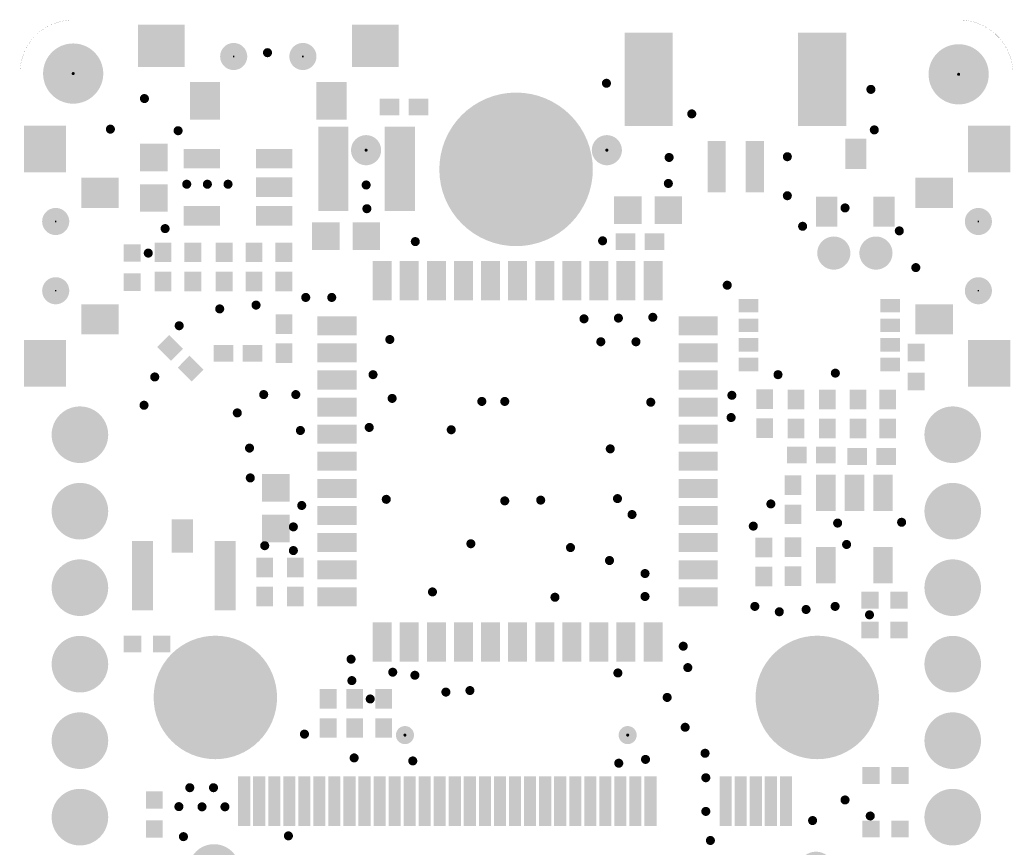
# Model space of a CAD drawing. Header units: millimetres. Extents: x -16.7 to 33.1, y -30.7 to 22.5.
# Drawn here: x -16.5 to 16.51, y -5 to 22.5 of the extents above; entities that cross this region are included whole.
import ezdxf

# ---------------------------------------------------------------- set-up
doc = ezdxf.new("R2010")
doc.units = ezdxf.units.MM
for name, color, linetype in [('KeepOutLayer', 6, 'Continuous'), ('PadHoleLayer', 156, 'Continuous'), ('TopSolder', 216, 'Continuous'), ('ViaHoleLayer', 16, 'Continuous')]:
    doc.layers.add(name, color=color, linetype=linetype)

# ---------------------------------------------------------------- blocks, each defined once
blk = doc.blocks.new('ESD0402_M_14')
at = {"layer": 'TopSolder'}
for points in [[(-0.773, -0.279), (-0.192, -0.279), (-0.773, 0.279), (-0.192, 0.279)], [(0.192, -0.279), (0.773, -0.279), (0.192, 0.279), (0.773, 0.279)]]:
    blk.add_solid(points, dxfattribs=at)
blk = doc.blocks.new('ESD0402_M_15')
at = {"layer": 'TopSolder'}
for points in [[(-0.773, -0.279), (-0.192, -0.279), (-0.773, 0.279), (-0.192, 0.279)], [(0.192, -0.279), (0.773, -0.279), (0.192, 0.279), (0.773, 0.279)]]:
    blk.add_solid(points, dxfattribs=at)
blk = doc.blocks.new('ESD0402_M_16')
at = {"layer": 'TopSolder'}
for points in [[(-0.773, -0.279), (-0.192, -0.279), (-0.773, 0.279), (-0.192, 0.279)], [(0.192, -0.279), (0.773, -0.279), (0.192, 0.279), (0.773, 0.279)]]:
    blk.add_solid(points, dxfattribs=at)
blk = doc.blocks.new('ESD0402_M_19')
at = {"layer": 'TopSolder'}
for points in [[(-0.773, -0.279), (-0.192, -0.279), (-0.773, 0.279), (-0.192, 0.279)], [(0.192, -0.279), (0.773, -0.279), (0.192, 0.279), (0.773, 0.279)]]:
    blk.add_solid(points, dxfattribs=at)
blk = doc.blocks.new('ESD0402_M_23')
at = {"layer": 'TopSolder'}
for points in [[(-0.773, -0.279), (-0.192, -0.279), (-0.773, 0.279), (-0.192, 0.279)], [(0.192, -0.279), (0.773, -0.279), (0.192, 0.279), (0.773, 0.279)]]:
    blk.add_solid(points, dxfattribs=at)
blk = doc.blocks.new('ESD0402_M_25')
at = {"layer": 'TopSolder'}
for points in [[(-0.773, -0.279), (-0.192, -0.279), (-0.773, 0.279), (-0.192, 0.279)], [(0.192, -0.279), (0.773, -0.279), (0.192, 0.279), (0.773, 0.279)]]:
    blk.add_solid(points, dxfattribs=at)
blk = doc.blocks.new('ESD0402_M_26')
at = {"layer": 'TopSolder'}
for points in [[(-0.773, -0.279), (-0.192, -0.279), (-0.773, 0.279), (-0.192, 0.279)], [(0.192, -0.279), (0.773, -0.279), (0.192, 0.279), (0.773, 0.279)]]:
    blk.add_solid(points, dxfattribs=at)
blk = doc.blocks.new('ESD0402_M_29')
at = {"layer": 'TopSolder'}
for points in [[(-0.773, -0.279), (-0.192, -0.279), (-0.773, 0.279), (-0.192, 0.279)], [(0.192, -0.279), (0.773, -0.279), (0.192, 0.279), (0.773, 0.279)]]:
    blk.add_solid(points, dxfattribs=at)
blk = doc.blocks.new('R0402_M_31')
at = {"layer": 'TopSolder'}
for points in [[(-0.808, -0.279), (-0.157, -0.279), (-0.808, 0.279), (-0.157, 0.279)], [(0.157, -0.279), (0.808, -0.279), (0.157, 0.279), (0.808, 0.279)]]:
    blk.add_solid(points, dxfattribs=at)
blk = doc.blocks.new('R0402_M_32')
at = {"layer": 'TopSolder'}
for points in [[(-0.808, -0.279), (-0.157, -0.279), (-0.808, 0.279), (-0.157, 0.279)], [(0.157, -0.279), (0.808, -0.279), (0.157, 0.279), (0.808, 0.279)]]:
    blk.add_solid(points, dxfattribs=at)
blk = doc.blocks.new('3_6_3_5H_______________33')
at = {"layer": 'PadHoleLayer'}
for points, const_width in [([(-1.375, 0, 1), (-0.925, 0, 1)], 0.45), ([(0.925, 0, 1), (1.375, 0, 1)], 0.45), ([(-3.95, -0.3, 1), (-3.55, -0.3, 1)], 0.4), ([(3.55, -0.3, 1), (3.95, -0.3, 1)], 0.4)]:
    blk.add_lwpolyline(points, format="xyb", close=True, dxfattribs=dict(at, const_width=const_width))
at = {"layer": 'TopSolder'}
for points in [[(-1.6, 0.847), (-1.6, 2.098), (-2.6, 0.847), (-2.6, 2.098)], [(2.6, 0.847), (2.6, 2.098), (1.6, 0.847), (1.6, 2.098)], [(-2.781, -1.056), (-2.781, 0.345), (-4.331, -1.056), (-4.331, 0.345)], [(4.331, -1.056), (4.331, 0.345), (2.781, -1.056), (2.781, 0.345)], [(-3.175, -0.875), (-3.175, 0.275), (-4.325, -0.875), (-4.325, 0.275)], [(-1.125, -0.025), (-1.125, 0.025), (-1.175, -0.025), (-1.175, 0.025)], [(1.175, -0.025), (1.175, 0.025), (1.125, -0.025), (1.125, 0.025)], [(4.325, -0.875), (4.325, 0.275), (3.175, -0.875), (3.175, 0.275)]]:
    blk.add_solid(points, dxfattribs=at)
blk = doc.blocks.new('M_2_SMT_FEMALE___FULL_B_34')
at = {"layer": 'PadHoleLayer', "const_width": 1.75}
blk.add_lwpolyline([(-0.875, 0, 1), (0.875, 0, 1)], format="xyb", close=True, dxfattribs=at)
at = {"layer": 'TopSolder', "const_width": 2.051}
blk.add_lwpolyline([(-1.025, 0, 1), (1.025, 0, 1)], format="xyb", close=True, dxfattribs=at)
blk = doc.blocks.new('M_2_SMT_FEMALE___FULL_B_35')
at = {"layer": 'PadHoleLayer', "const_width": 1.75}
blk.add_lwpolyline([(-0.875, 0, 1), (0.875, 0, 1)], format="xyb", close=True, dxfattribs=at)
at = {"layer": 'TopSolder', "const_width": 2.051}
blk.add_lwpolyline([(-1.025, 0, 1), (1.025, 0, 1)], format="xyb", close=True, dxfattribs=at)
blk = doc.blocks.new('R0402_M_36')
at = {"layer": 'TopSolder'}
for points in [[(-0.808, -0.279), (-0.157, -0.279), (-0.808, 0.279), (-0.157, 0.279)], [(0.157, -0.279), (0.808, -0.279), (0.157, 0.279), (0.808, 0.279)]]:
    blk.add_solid(points, dxfattribs=at)
blk = doc.blocks.new('SOT23_5___37')
at = {"layer": 'TopSolder'}
for points in [[(-1.276, 0.601), (-0.624, 0.601), (-1.276, 1.803), (-0.624, 1.803)], [(0.624, 0.601), (1.276, 0.601), (0.624, 1.803), (1.276, 1.803)], [(-1.276, -1.803), (-0.624, -1.803), (-1.276, -0.601), (-0.624, -0.601)], [(-0.326, -1.803), (0.326, -1.803), (-0.326, -0.601), (0.326, -0.601)], [(0.624, -1.803), (1.276, -1.803), (0.624, -0.601), (1.276, -0.601)]]:
    blk.add_solid(points, dxfattribs=at)
blk = doc.blocks.new('MSOP_8_38')
at = {"layer": 'TopSolder'}
for points in [[(0.225, 5.025), (-0.225, 5.025), (0.225, 4.375), (-0.225, 4.375)], [(0.875, 5.025), (0.425, 5.025), (0.875, 4.375), (0.425, 4.375)], [(1.525, 5.025), (1.075, 5.025), (1.525, 4.375), (1.075, 4.375)], [(2.175, 5.025), (1.725, 5.025), (2.175, 4.375), (1.725, 4.375)], [(0.225, 0.325), (-0.225, 0.325), (0.225, -0.325), (-0.225, -0.325)], [(0.875, 0.325), (0.425, 0.325), (0.875, -0.325), (0.425, -0.325)], [(1.525, 0.325), (1.075, 0.325), (1.525, -0.325), (1.075, -0.325)], [(2.175, 0.325), (1.725, 0.325), (2.175, -0.325), (1.725, -0.325)]]:
    blk.add_solid(points, dxfattribs=at)
blk = doc.blocks.new('R0402_M_39')
at = {"layer": 'TopSolder'}
for points in [[(-0.808, -0.279), (-0.157, -0.279), (-0.808, 0.279), (-0.157, 0.279)], [(0.157, -0.279), (0.808, -0.279), (0.157, 0.279), (0.808, 0.279)]]:
    blk.add_solid(points, dxfattribs=at)
blk = doc.blocks.new('R0402_M_40')
at = {"layer": 'TopSolder'}
for points in [[(-0.808, -0.279), (-0.157, -0.279), (-0.808, 0.279), (-0.157, 0.279)], [(0.157, -0.279), (0.808, -0.279), (0.157, 0.279), (0.808, 0.279)]]:
    blk.add_solid(points, dxfattribs=at)
blk = doc.blocks.new('R0402_M_41')
at = {"layer": 'TopSolder'}
for points in [[(-0.808, -0.279), (-0.157, -0.279), (-0.808, 0.279), (-0.157, 0.279)], [(0.157, -0.279), (0.808, -0.279), (0.157, 0.279), (0.808, 0.279)]]:
    blk.add_solid(points, dxfattribs=at)
blk = doc.blocks.new('R0402_M_42')
at = {"layer": 'TopSolder'}
for points in [[(-0.808, -0.279), (-0.157, -0.279), (-0.808, 0.279), (-0.157, 0.279)], [(0.157, -0.279), (0.808, -0.279), (0.157, 0.279), (0.808, 0.279)]]:
    blk.add_solid(points, dxfattribs=at)
blk = doc.blocks.new('R0402_M_47')
at = {"layer": 'TopSolder'}
for points in [[(-0.808, -0.279), (-0.157, -0.279), (-0.808, 0.279), (-0.157, 0.279)], [(0.157, -0.279), (0.808, -0.279), (0.157, 0.279), (0.808, 0.279)]]:
    blk.add_solid(points, dxfattribs=at)
blk = doc.blocks.new('MIC_4_1_5MM_B_48')
at = {"layer": 'PadHoleLayer', "const_width": 0.3}
for points in [[(-0.15, 0.7, 1), (0.15, 0.7, 1)], [(-0.15, -0.7, 1), (0.15, -0.7, 1)]]:
    blk.add_lwpolyline(points, format="xyb", close=True, dxfattribs=at)
at = {"layer": 'TopSolder', "const_width": 0.551}
for points in [[(-0.275, 0.7, 1), (0.275, 0.7, 1)], [(-0.275, -0.7, 1), (0.275, -0.7, 1)]]:
    blk.add_lwpolyline(points, format="xyb", close=True, dxfattribs=at)
blk = doc.blocks.new('BTB_0_5MM_H3_0MM_24P_FEMALE_B_49')
at = {"layer": 'PadHoleLayer', "const_width": 0.3}
for points in [[(-3.85, -1.25, 1), (-3.55, -1.25, 1)], [(3.55, -1.25, 1), (3.85, -1.25, 1)]]:
    blk.add_lwpolyline(points, format="xyb", close=True, dxfattribs=at)
at = {"layer": 'TopSolder', "const_width": 0.0508}
for points in [[(-3.725, -1.25, 1), (-3.675, -1.25, 1)], [(3.675, -1.25, 1), (3.725, -1.25, 1)]]:
    blk.add_lwpolyline(points, format="xyb", close=True, dxfattribs=at)
blk = doc.blocks.new('1_25MM_SMT_2P_50')
at = {"layer": 'TopSolder'}
for points in [[(-3.694, -0.103), (-2.092, -0.103), (-3.694, 2.999), (-2.092, 2.999)], [(3.671, 2.999), (2.069, 2.999), (3.671, -0.103), (2.069, -0.103)], [(-0.936, -2.299), (-0.334, -2.299), (-0.936, -0.597), (-0.334, -0.597)], [(0.334, -2.299), (0.936, -2.299), (0.334, -0.597), (0.936, -0.597)]]:
    blk.add_solid(points, dxfattribs=at)
blk = doc.blocks.new('C0603_M_58')
at = {"layer": 'TopSolder'}
for points in [[(0.432, -0.457), (0.432, 0.457), (-0.483, -0.457), (-0.483, 0.457)], [(1.778, -0.457), (1.778, 0.457), (0.864, -0.457), (0.864, 0.457)]]:
    blk.add_solid(points, dxfattribs=at)
blk = doc.blocks.new('C0402_M_59')
at = {"layer": 'TopSolder'}
for points in [[(-0.351, -0.279), (0.3, -0.279), (-0.351, 0.279), (0.3, 0.279)], [(0.614, -0.279), (1.265, -0.279), (0.614, 0.279), (1.265, 0.279)]]:
    blk.add_solid(points, dxfattribs=at)
blk = doc.blocks.new('C0402_M_60')
at = {"layer": 'TopSolder'}
for points in [[(-0.351, -0.279), (0.3, -0.279), (-0.351, 0.279), (0.3, 0.279)], [(0.614, -0.279), (1.265, -0.279), (0.614, 0.279), (1.265, 0.279)]]:
    blk.add_solid(points, dxfattribs=at)
blk = doc.blocks.new('C0402_M_61')
at = {"layer": 'TopSolder'}
for points in [[(-0.351, -0.279), (0.3, -0.279), (-0.351, 0.279), (0.3, 0.279)], [(0.614, -0.279), (1.265, -0.279), (0.614, 0.279), (1.265, 0.279)]]:
    blk.add_solid(points, dxfattribs=at)
blk = doc.blocks.new('C0402_M_62')
at = {"layer": 'TopSolder'}
for points in [[(-0.351, -0.279), (0.3, -0.279), (-0.351, 0.279), (0.3, 0.279)], [(0.614, -0.279), (1.265, -0.279), (0.614, 0.279), (1.265, 0.279)]]:
    blk.add_solid(points, dxfattribs=at)
blk = doc.blocks.new('C0402_M_63')
at = {"layer": 'TopSolder'}
for points in [[(-0.351, -0.279), (0.3, -0.279), (-0.351, 0.279), (0.3, 0.279)], [(0.614, -0.279), (1.265, -0.279), (0.614, 0.279), (1.265, 0.279)]]:
    blk.add_solid(points, dxfattribs=at)
blk = doc.blocks.new('HN1X10_69')
at = {"layer": 'PadHoleLayer', "const_width": 0.5}
for points in [[(-4.06, 0, 1), (-3.56, 0, 1)], [(-1.52, 0, 1), (-1.02, 0, 1)], [(1.02, 0, 1), (1.52, 0, 1)], [(3.56, 0, 1), (4.06, 0, 1)], [(6.1, 0, 1), (6.6, 0, 1)], [(8.64, 0, 1), (9.14, 0, 1)], [(11.18, 0, 1), (11.68, 0, 1)], [(13.72, 0, 1), (14.22, 0, 1)], [(16.26, 0, 1), (16.76, 0, 1)], [(18.8, 0, 1), (19.3, 0, 1)]]:
    blk.add_lwpolyline(points, format="xyb", close=True, dxfattribs=at)
at = {"layer": 'TopSolder', "const_width": 0.94}
for points in [[(-4.28, 0, 1), (-3.34, 0, 1)], [(-1.74, 0, 1), (-0.8, 0, 1)], [(0.8, 0, 1), (1.74, 0, 1)], [(3.34, 0, 1), (4.28, 0, 1)], [(5.88, 0, 1), (6.82, 0, 1)], [(8.42, 0, 1), (9.36, 0, 1)], [(10.96, 0, 1), (11.9, 0, 1)], [(13.5, 0, 1), (14.44, 0, 1)], [(16.04, 0, 1), (16.98, 0, 1)], [(18.58, 0, 1), (19.52, 0, 1)]]:
    blk.add_lwpolyline(points, format="xyb", close=True, dxfattribs=at)
blk = doc.blocks.new('HN1X10_70')
at = {"layer": 'PadHoleLayer', "const_width": 0.5}
for points in [[(-4.06, 0, 1), (-3.56, 0, 1)], [(-1.52, 0, 1), (-1.02, 0, 1)], [(1.02, 0, 1), (1.52, 0, 1)], [(3.56, 0, 1), (4.06, 0, 1)], [(6.1, 0, 1), (6.6, 0, 1)], [(8.64, 0, 1), (9.14, 0, 1)], [(11.18, 0, 1), (11.68, 0, 1)], [(13.72, 0, 1), (14.22, 0, 1)], [(16.26, 0, 1), (16.76, 0, 1)], [(18.8, 0, 1), (19.3, 0, 1)]]:
    blk.add_lwpolyline(points, format="xyb", close=True, dxfattribs=at)
at = {"layer": 'TopSolder', "const_width": 0.94}
for points in [[(-4.28, 0, 1), (-3.34, 0, 1)], [(-1.74, 0, 1), (-0.8, 0, 1)], [(0.8, 0, 1), (1.74, 0, 1)], [(3.34, 0, 1), (4.28, 0, 1)], [(5.88, 0, 1), (6.82, 0, 1)], [(8.42, 0, 1), (9.36, 0, 1)], [(10.96, 0, 1), (11.9, 0, 1)], [(13.5, 0, 1), (14.44, 0, 1)], [(16.04, 0, 1), (16.98, 0, 1)], [(18.58, 0, 1), (19.52, 0, 1)]]:
    blk.add_lwpolyline(points, format="xyb", close=True, dxfattribs=at)
blk = doc.blocks.new('TF___________C_B_71')
at = {"layer": 'PadHoleLayer', "const_width": 0.5}
for points in [[(-7.45, 10.5, 1), (-6.95, 10.5, 1)], [(0.55, 10.5, 1), (1.05, 10.5, 1)]]:
    blk.add_lwpolyline(points, format="xyb", close=True, dxfattribs=at)
at = {"layer": 'TopSolder', "const_width": 0.0508}
for points in [[(-7.225, 10.5, 1), (-7.175, 10.5, 1)], [(0.775, 10.5, 1), (0.825, 10.5, 1)]]:
    blk.add_lwpolyline(points, format="xyb", close=True, dxfattribs=at)
blk = doc.blocks.new('M_2_SMT_FEMALE___FULL_87')
at = {"layer": 'PadHoleLayer', "const_width": 1.75}
blk.add_lwpolyline([(-0.875, 0, 1), (0.875, 0, 1)], format="xyb", close=True, dxfattribs=at)
at = {"layer": 'TopSolder', "const_width": 2.551}
blk.add_lwpolyline([(-1.275, 0, 1), (1.275, 0, 1)], format="xyb", close=True, dxfattribs=at)
blk = doc.blocks.new('SOT23_5___88')
at = {"layer": 'TopSolder'}
for points in [[(-1.276, 0.601), (-0.624, 0.601), (-1.276, 1.803), (-0.624, 1.803)], [(0.624, 0.601), (1.276, 0.601), (0.624, 1.803), (1.276, 1.803)], [(-1.276, -1.803), (-0.624, -1.803), (-1.276, -0.601), (-0.624, -0.601)], [(-0.326, -1.803), (0.326, -1.803), (-0.326, -0.601), (0.326, -0.601)], [(0.624, -1.803), (1.276, -1.803), (0.624, -0.601), (1.276, -0.601)]]:
    blk.add_solid(points, dxfattribs=at)
blk = doc.blocks.new('IPEX_89')
at = {"layer": 'TopSolder'}
for points in [[(-1.073, 2.651), (-1.775, 2.651), (-1.073, 0.349), (-1.775, 0.349)], [(1.673, 2.651), (0.971, 2.651), (1.673, 0.349), (0.971, 0.349)], [(0.351, 0.726), (-0.351, 0.726), (0.351, -0.376), (-0.351, -0.376)]]:
    blk.add_solid(points, dxfattribs=at)
blk = doc.blocks.new('RTL______44__90')
at = {"layer": 'TopSolder'}
for points in [[(1.184, 0.849), (1.816, 0.849), (1.184, 2.151), (1.816, 2.151)], [(2.084, 0.849), (2.716, 0.849), (2.084, 2.151), (2.716, 2.151)], [(2.984, 0.849), (3.616, 0.849), (2.984, 2.151), (3.616, 2.151)], [(3.884, 0.849), (4.516, 0.849), (3.884, 2.151), (4.516, 2.151)], [(4.784, 0.849), (5.416, 0.849), (4.784, 2.151), (5.416, 2.151)], [(5.684, 0.849), (6.316, 0.849), (5.684, 2.151), (6.316, 2.151)], [(6.584, 0.849), (7.216, 0.849), (6.584, 2.151), (7.216, 2.151)], [(7.484, 0.849), (8.116, 0.849), (7.484, 2.151), (8.116, 2.151)], [(8.384, 0.849), (9.016, 0.849), (8.384, 2.151), (9.016, 2.151)], [(9.284, 0.849), (9.916, 0.849), (9.284, 2.151), (9.916, 2.151)], [(10.184, 0.849), (10.816, 0.849), (10.184, 2.151), (10.816, 2.151)], [(0.651, -0.316), (0.651, 0.316), (-0.651, -0.316), (-0.651, 0.316)], [(11.349, 0.316), (11.349, -0.316), (12.651, 0.316), (12.651, -0.316)], [(0.651, -1.216), (0.651, -0.584), (-0.651, -1.216), (-0.651, -0.584)], [(11.349, -0.584), (11.349, -1.216), (12.651, -0.584), (12.651, -1.216)], [(0.651, -2.116), (0.651, -1.484), (-0.651, -2.116), (-0.651, -1.484)], [(11.349, -1.484), (11.349, -2.116), (12.651, -1.484), (12.651, -2.116)], [(0.651, -3.016), (0.651, -2.384), (-0.651, -3.016), (-0.651, -2.384)], [(11.349, -2.384), (11.349, -3.016), (12.651, -2.384), (12.651, -3.016)], [(0.651, -3.916), (0.651, -3.284), (-0.651, -3.916), (-0.651, -3.284)], [(11.349, -3.284), (11.349, -3.916), (12.651, -3.284), (12.651, -3.916)], [(0.651, -4.816), (0.651, -4.184), (-0.651, -4.816), (-0.651, -4.184)], [(11.349, -4.184), (11.349, -4.816), (12.651, -4.184), (12.651, -4.816)], [(0.651, -5.716), (0.651, -5.084), (-0.651, -5.716), (-0.651, -5.084)], [(11.349, -5.084), (11.349, -5.716), (12.651, -5.084), (12.651, -5.716)], [(0.651, -6.616), (0.651, -5.984), (-0.651, -6.616), (-0.651, -5.984)], [(11.349, -5.984), (11.349, -6.616), (12.651, -5.984), (12.651, -6.616)], [(0.651, -7.516), (0.651, -6.884), (-0.651, -7.516), (-0.651, -6.884)], [(11.349, -6.884), (11.349, -7.516), (12.651, -6.884), (12.651, -7.516)], [(0.651, -8.416), (0.651, -7.784), (-0.651, -8.416), (-0.651, -7.784)], [(11.349, -7.784), (11.349, -8.416), (12.651, -7.784), (12.651, -8.416)], [(0.651, -9.316), (0.651, -8.684), (-0.651, -9.316), (-0.651, -8.684)], [(11.349, -8.684), (11.349, -9.316), (12.651, -8.684), (12.651, -9.316)], [(1.816, -9.849), (1.184, -9.849), (1.816, -11.151), (1.184, -11.151)], [(2.716, -9.849), (2.084, -9.849), (2.716, -11.151), (2.084, -11.151)], [(3.616, -9.849), (2.984, -9.849), (3.616, -11.151), (2.984, -11.151)], [(4.516, -9.849), (3.884, -9.849), (4.516, -11.151), (3.884, -11.151)], [(5.416, -9.849), (4.784, -9.849), (5.416, -11.151), (4.784, -11.151)], [(6.316, -9.849), (5.684, -9.849), (6.316, -11.151), (5.684, -11.151)], [(7.216, -9.849), (6.584, -9.849), (7.216, -11.151), (6.584, -11.151)], [(8.116, -9.849), (7.484, -9.849), (8.116, -11.151), (7.484, -11.151)], [(9.016, -9.849), (8.384, -9.849), (9.016, -11.151), (8.384, -11.151)], [(9.916, -9.849), (9.284, -9.849), (9.916, -11.151), (9.284, -11.151)], [(10.816, -9.849), (10.184, -9.849), (10.816, -11.151), (10.184, -11.151)]]:
    blk.add_solid(points, dxfattribs=at)
blk = doc.blocks.new('3_6_3_5H_______________91')
at = {"layer": 'PadHoleLayer'}
for points, const_width in [([(-1.375, 0, 1), (-0.925, 0, 1)], 0.45), ([(0.925, 0, 1), (1.375, 0, 1)], 0.45), ([(-3.95, -0.3, 1), (-3.55, -0.3, 1)], 0.4), ([(3.55, -0.3, 1), (3.95, -0.3, 1)], 0.4)]:
    blk.add_lwpolyline(points, format="xyb", close=True, dxfattribs=dict(at, const_width=const_width))
at = {"layer": 'TopSolder'}
for points in [[(-1.6, 0.847), (-1.6, 2.098), (-2.6, 0.847), (-2.6, 2.098)], [(2.6, 0.847), (2.6, 2.098), (1.6, 0.847), (1.6, 2.098)], [(-2.781, -1.056), (-2.781, 0.345), (-4.331, -1.056), (-4.331, 0.345)], [(4.331, -1.056), (4.331, 0.345), (2.781, -1.056), (2.781, 0.345)], [(-3.175, -0.875), (-3.175, 0.275), (-4.325, -0.875), (-4.325, 0.275)], [(-1.125, -0.025), (-1.125, 0.025), (-1.175, -0.025), (-1.175, 0.025)], [(1.175, -0.025), (1.175, 0.025), (1.125, -0.025), (1.125, 0.025)], [(4.325, -0.875), (4.325, 0.275), (3.175, -0.875), (3.175, 0.275)]]:
    blk.add_solid(points, dxfattribs=at)
blk = doc.blocks.new('3_6_3_5H_______________92')
at = {"layer": 'PadHoleLayer'}
for points, const_width in [([(-1.375, 0, 1), (-0.925, 0, 1)], 0.45), ([(0.925, 0, 1), (1.375, 0, 1)], 0.45), ([(-3.95, -0.3, 1), (-3.55, -0.3, 1)], 0.4), ([(3.55, -0.3, 1), (3.95, -0.3, 1)], 0.4)]:
    blk.add_lwpolyline(points, format="xyb", close=True, dxfattribs=dict(at, const_width=const_width))
at = {"layer": 'TopSolder'}
for points in [[(-1.6, 0.847), (-1.6, 2.098), (-2.6, 0.847), (-2.6, 2.098)], [(2.6, 0.847), (2.6, 2.098), (1.6, 0.847), (1.6, 2.098)], [(-2.781, -1.056), (-2.781, 0.345), (-4.331, -1.056), (-4.331, 0.345)], [(4.331, -1.056), (4.331, 0.345), (2.781, -1.056), (2.781, 0.345)], [(-3.175, -0.875), (-3.175, 0.275), (-4.325, -0.875), (-4.325, 0.275)], [(-1.125, -0.025), (-1.125, 0.025), (-1.175, -0.025), (-1.175, 0.025)], [(1.175, -0.025), (1.175, 0.025), (1.125, -0.025), (1.125, 0.025)], [(4.325, -0.875), (4.325, 0.275), (3.175, -0.875), (3.175, 0.275)]]:
    blk.add_solid(points, dxfattribs=at)
blk = doc.blocks.new('R0402_M_96')
at = {"layer": 'TopSolder'}
for points in [[(-0.808, -0.279), (-0.157, -0.279), (-0.808, 0.279), (-0.157, 0.279)], [(0.157, -0.279), (0.808, -0.279), (0.157, 0.279), (0.808, 0.279)]]:
    blk.add_solid(points, dxfattribs=at)
blk = doc.blocks.new('R0402_M_97')
at = {"layer": 'TopSolder'}
for points in [[(-0.808, -0.279), (-0.157, -0.279), (-0.808, 0.279), (-0.157, 0.279)], [(0.157, -0.279), (0.808, -0.279), (0.157, 0.279), (0.808, 0.279)]]:
    blk.add_solid(points, dxfattribs=at)
blk = doc.blocks.new('R0402_M_98')
at = {"layer": 'TopSolder'}
for points in [[(-0.808, -0.279), (-0.157, -0.279), (-0.808, 0.279), (-0.157, 0.279)], [(0.157, -0.279), (0.808, -0.279), (0.157, 0.279), (0.808, 0.279)]]:
    blk.add_solid(points, dxfattribs=at)
blk = doc.blocks.new('R0402_M_99')
at = {"layer": 'TopSolder'}
for points in [[(-0.808, -0.279), (-0.157, -0.279), (-0.808, 0.279), (-0.157, 0.279)], [(0.157, -0.279), (0.808, -0.279), (0.157, 0.279), (0.808, 0.279)]]:
    blk.add_solid(points, dxfattribs=at)
blk = doc.blocks.new('R0402_M_101')
at = {"layer": 'TopSolder'}
for points in [[(-0.808, -0.279), (-0.157, -0.279), (-0.808, 0.279), (-0.157, 0.279)], [(0.157, -0.279), (0.808, -0.279), (0.157, 0.279), (0.808, 0.279)]]:
    blk.add_solid(points, dxfattribs=at)
blk = doc.blocks.new('R0402_M_102')
at = {"layer": 'TopSolder'}
for points in [[(-0.808, -0.279), (-0.157, -0.279), (-0.808, 0.279), (-0.157, 0.279)], [(0.157, -0.279), (0.808, -0.279), (0.157, 0.279), (0.808, 0.279)]]:
    blk.add_solid(points, dxfattribs=at)
blk = doc.blocks.new('R0402_M_103')
at = {"layer": 'TopSolder'}
for points in [[(-0.808, -0.279), (-0.157, -0.279), (-0.808, 0.279), (-0.157, 0.279)], [(0.157, -0.279), (0.808, -0.279), (0.157, 0.279), (0.808, 0.279)]]:
    blk.add_solid(points, dxfattribs=at)
blk = doc.blocks.new('R0402_M_104')
at = {"layer": 'TopSolder'}
for points in [[(-0.808, -0.279), (-0.157, -0.279), (-0.808, 0.279), (-0.157, 0.279)], [(0.157, -0.279), (0.808, -0.279), (0.157, 0.279), (0.808, 0.279)]]:
    blk.add_solid(points, dxfattribs=at)
blk = doc.blocks.new('R0402_M_113')
at = {"layer": 'TopSolder'}
for points in [[(-0.808, -0.279), (-0.157, -0.279), (-0.808, 0.279), (-0.157, 0.279)], [(0.157, -0.279), (0.808, -0.279), (0.157, 0.279), (0.808, 0.279)]]:
    blk.add_solid(points, dxfattribs=at)
blk = doc.blocks.new('SOT_23_3_________114')
at = {"layer": 'TopSolder'}
for points in [[(-0.462, 0.614), (-0.462, 1.316), (-1.463, 0.614), (-1.463, 1.316)], [(1.458, -0.351), (1.458, 0.351), (0.457, -0.351), (0.457, 0.351)], [(-0.462, -1.291), (-0.462, -0.589), (-1.463, -1.291), (-1.463, -0.589)]]:
    blk.add_solid(points, dxfattribs=at)
blk = doc.blocks.new('NR3015_116')
at = {"layer": 'TopSolder'}
for points in [[(0.501, 1.401), (-0.501, 1.401), (0.501, -1.401), (-0.501, -1.401)], [(2.711, 1.401), (1.709, 1.401), (2.711, -1.401), (1.709, -1.401)]]:
    blk.add_solid(points, dxfattribs=at)
blk = doc.blocks.new('M2_67P0R50_B_FEMALE_119')
at = {"layer": 'PadHoleLayer'}
for points, const_width in [([(9.6, 0, 1), (10.4, 0, 1)], 0.8), ([(-10.275, 0, 1), (-9.725, 0, 1)], 0.55)]:
    blk.add_lwpolyline(points, format="xyb", close=True, dxfattribs=dict(at, const_width=const_width))
at = {"layer": 'TopSolder'}
for points, const_width in [([(9.575, 0, 1), (10.425, 0, 1)], 0.851), ([(-10.3, 0, 1), (-9.7, 0, 1)], 0.601)]:
    blk.add_lwpolyline(points, format="xyb", close=True, dxfattribs=dict(at, const_width=const_width))
for points in [[(-9.451, 6.101), (-9.451, 4.449), (-9.049, 6.101), (-9.049, 4.449)], [(-8.951, 6.101), (-8.951, 4.449), (-8.549, 6.101), (-8.549, 4.449)], [(-8.451, 6.101), (-8.451, 4.449), (-8.049, 6.101), (-8.049, 4.449)], [(-7.951, 6.101), (-7.951, 4.449), (-7.549, 6.101), (-7.549, 4.449)], [(-7.451, 6.101), (-7.451, 4.449), (-7.049, 6.101), (-7.049, 4.449)], [(-6.951, 6.101), (-6.951, 4.449), (-6.549, 6.101), (-6.549, 4.449)], [(-4.451, 6.101), (-4.451, 4.449), (-4.049, 6.101), (-4.049, 4.449)], [(-3.951, 6.101), (-3.951, 4.449), (-3.549, 6.101), (-3.549, 4.449)], [(-3.451, 6.101), (-3.451, 4.449), (-3.049, 6.101), (-3.049, 4.449)], [(-2.951, 6.101), (-2.951, 4.449), (-2.549, 6.101), (-2.549, 4.449)], [(-2.451, 6.101), (-2.451, 4.449), (-2.049, 6.101), (-2.049, 4.449)], [(-1.951, 6.101), (-1.951, 4.449), (-1.549, 6.101), (-1.549, 4.449)], [(-1.451, 6.101), (-1.451, 4.449), (-1.049, 6.101), (-1.049, 4.449)], [(-0.951, 6.101), (-0.951, 4.449), (-0.549, 6.101), (-0.549, 4.449)], [(-0.451, 6.101), (-0.451, 4.449), (-0.049, 6.101), (-0.049, 4.449)], [(0.049, 6.101), (0.049, 4.449), (0.451, 6.101), (0.451, 4.449)], [(0.549, 6.101), (0.549, 4.449), (0.951, 6.101), (0.951, 4.449)], [(1.049, 6.101), (1.049, 4.449), (1.451, 6.101), (1.451, 4.449)], [(1.549, 6.101), (1.549, 4.449), (1.951, 6.101), (1.951, 4.449)], [(2.049, 6.101), (2.049, 4.449), (2.451, 6.101), (2.451, 4.449)], [(2.549, 6.101), (2.549, 4.449), (2.951, 6.101), (2.951, 4.449)], [(3.049, 6.101), (3.049, 4.449), (3.451, 6.101), (3.451, 4.449)], [(3.549, 6.101), (3.549, 4.449), (3.951, 6.101), (3.951, 4.449)], [(4.049, 6.101), (4.049, 4.449), (4.451, 6.101), (4.451, 4.449)], [(4.549, 6.101), (4.549, 4.449), (4.951, 6.101), (4.951, 4.449)], [(5.049, 6.101), (5.049, 4.449), (5.451, 6.101), (5.451, 4.449)], [(5.549, 6.101), (5.549, 4.449), (5.951, 6.101), (5.951, 4.449)], [(6.049, 6.101), (6.049, 4.449), (6.451, 6.101), (6.451, 4.449)], [(6.549, 6.101), (6.549, 4.449), (6.951, 6.101), (6.951, 4.449)], [(7.049, 6.101), (7.049, 4.449), (7.451, 6.101), (7.451, 4.449)], [(7.549, 6.101), (7.549, 4.449), (7.951, 6.101), (7.951, 4.449)], [(8.049, 6.101), (8.049, 4.449), (8.451, 6.101), (8.451, 4.449)], [(8.549, 6.101), (8.549, 4.449), (8.951, 6.101), (8.951, 4.449)], [(9.049, 6.101), (9.049, 4.449), (9.451, 6.101), (9.451, 4.449)], [(-11.001, 5.926), (-11.001, 3.074), (-9.699, 5.926), (-9.699, 3.074)], [(9.699, 5.926), (9.699, 3.074), (11.001, 5.926), (11.001, 3.074)], [(-9.201, -1.449), (-9.201, -3.101), (-8.799, -1.449), (-8.799, -3.101)], [(-8.701, -1.449), (-8.701, -3.101), (-8.299, -1.449), (-8.299, -3.101)], [(-8.201, -1.449), (-8.201, -3.101), (-7.799, -1.449), (-7.799, -3.101)], [(-7.701, -1.449), (-7.701, -3.101), (-7.299, -1.449), (-7.299, -3.101)], [(-7.201, -1.449), (-7.201, -3.101), (-6.799, -1.449), (-6.799, -3.101)], [(-4.701, -1.449), (-4.701, -3.101), (-4.299, -1.449), (-4.299, -3.101)], [(-4.201, -1.449), (-4.201, -3.101), (-3.799, -1.449), (-3.799, -3.101)], [(-3.701, -1.449), (-3.701, -3.101), (-3.299, -1.449), (-3.299, -3.101)], [(-3.201, -1.449), (-3.201, -3.101), (-2.799, -1.449), (-2.799, -3.101)], [(-2.701, -1.449), (-2.701, -3.101), (-2.299, -1.449), (-2.299, -3.101)], [(-2.201, -1.449), (-2.201, -3.101), (-1.799, -1.449), (-1.799, -3.101)], [(-1.701, -1.449), (-1.701, -3.101), (-1.299, -1.449), (-1.299, -3.101)], [(-1.201, -1.449), (-1.201, -3.101), (-0.799, -1.449), (-0.799, -3.101)], [(-0.701, -1.449), (-0.701, -3.101), (-0.299, -1.449), (-0.299, -3.101)], [(-0.201, -1.449), (-0.201, -3.101), (0.201, -1.449), (0.201, -3.101)], [(0.299, -1.449), (0.299, -3.101), (0.701, -1.449), (0.701, -3.101)], [(0.799, -1.449), (0.799, -3.101), (1.201, -1.449), (1.201, -3.101)], [(1.299, -1.449), (1.299, -3.101), (1.701, -1.449), (1.701, -3.101)], [(1.799, -1.449), (1.799, -3.101), (2.201, -1.449), (2.201, -3.101)], [(2.299, -1.449), (2.299, -3.101), (2.701, -1.449), (2.701, -3.101)], [(2.799, -1.449), (2.799, -3.101), (3.201, -1.449), (3.201, -3.101)], [(3.299, -1.449), (3.299, -3.101), (3.701, -1.449), (3.701, -3.101)], [(3.799, -1.449), (3.799, -3.101), (4.201, -1.449), (4.201, -3.101)], [(4.299, -1.449), (4.299, -3.101), (4.701, -1.449), (4.701, -3.101)], [(4.799, -1.449), (4.799, -3.101), (5.201, -1.449), (5.201, -3.101)], [(5.299, -1.449), (5.299, -3.101), (5.701, -1.449), (5.701, -3.101)], [(5.799, -1.449), (5.799, -3.101), (6.201, -1.449), (6.201, -3.101)], [(6.299, -1.449), (6.299, -3.101), (6.701, -1.449), (6.701, -3.101)], [(6.799, -1.449), (6.799, -3.101), (7.201, -1.449), (7.201, -3.101)], [(7.299, -1.449), (7.299, -3.101), (7.701, -1.449), (7.701, -3.101)], [(7.799, -1.449), (7.799, -3.101), (8.201, -1.449), (8.201, -3.101)], [(8.299, -1.449), (8.299, -3.101), (8.701, -1.449), (8.701, -3.101)], [(8.799, -1.449), (8.799, -3.101), (9.201, -1.449), (9.201, -3.101)]]:
    blk.add_solid(points, dxfattribs=at)
blk = doc.blocks.new('C0603_M_128')
at = {"layer": 'TopSolder'}
for points in [[(0.432, -0.457), (0.432, 0.457), (-0.483, -0.457), (-0.483, 0.457)], [(1.778, -0.457), (1.778, 0.457), (0.864, -0.457), (0.864, 0.457)]]:
    blk.add_solid(points, dxfattribs=at)
blk = doc.blocks.new('C0402_M_129')
at = {"layer": 'TopSolder'}
for points in [[(-0.351, -0.279), (0.3, -0.279), (-0.351, 0.279), (0.3, 0.279)], [(0.614, -0.279), (1.265, -0.279), (0.614, 0.279), (1.265, 0.279)]]:
    blk.add_solid(points, dxfattribs=at)
blk = doc.blocks.new('C0402_M_130')
at = {"layer": 'TopSolder'}
for points in [[(-0.351, -0.279), (0.3, -0.279), (-0.351, 0.279), (0.3, 0.279)], [(0.614, -0.279), (1.265, -0.279), (0.614, 0.279), (1.265, 0.279)]]:
    blk.add_solid(points, dxfattribs=at)
blk = doc.blocks.new('C0402_M_131')
at = {"layer": 'TopSolder'}
for points in [[(-0.351, -0.279), (0.3, -0.279), (-0.351, 0.279), (0.3, 0.279)], [(0.614, -0.279), (1.265, -0.279), (0.614, 0.279), (1.265, 0.279)]]:
    blk.add_solid(points, dxfattribs=at)
blk = doc.blocks.new('C0603_M_133')
at = {"layer": 'TopSolder'}
for points in [[(0.432, -0.457), (0.432, 0.457), (-0.483, -0.457), (-0.483, 0.457)], [(1.778, -0.457), (1.778, 0.457), (0.864, -0.457), (0.864, 0.457)]]:
    blk.add_solid(points, dxfattribs=at)
blk = doc.blocks.new('C0603_M_134')
at = {"layer": 'TopSolder'}
for points in [[(0.432, -0.457), (0.432, 0.457), (-0.483, -0.457), (-0.483, 0.457)], [(1.778, -0.457), (1.778, 0.457), (0.864, -0.457), (0.864, 0.457)]]:
    blk.add_solid(points, dxfattribs=at)

msp = doc.modelspace()

# ---------------------------------------------------------------- linework, layer by layer
at = {"layer": 'KeepOutLayer', "const_width": 0.00254}
for points in [[(-16.494, 20.722, -0.414214), (-14.716, 22.5)], [(14.704, 22.5, -0.414214), (16.506, 20.698)]]:
    msp.add_lwpolyline(points, format="xyb", dxfattribs=at)
for points in [[(-14.716, 22.5), (3.061, 22.5)], [(3.061, 22.5), (10.486, 22.5)], [(10.486, 22.5), (14.704, 22.5)], [(16.506, 20.832), (16.506, -22.119)], [(-16.494, 20.722), (-16.494, -22.105)]]:
    msp.add_lwpolyline(points, dxfattribs=at)
at = {"layer": 'KeepOutLayer', "const_width": 0.00127}
for points in [[(-14.717, 22.5, 1), (-14.715, 22.5, 1)], [(-14.717, 22.5, 1), (-14.715, 22.5, 1)], [(3.061, 22.5, 1), (3.062, 22.5, 1)], [(3.061, 22.5, 1), (3.062, 22.5, 1)], [(10.485, 22.5, 1), (10.487, 22.5, 1)], [(10.485, 22.5, 1), (10.487, 22.5, 1)], [(14.704, 22.5, 1), (14.705, 22.5, 1)], [(14.704, 22.5, 1), (14.705, 22.5, 1)], [(16.505, 20.832, 1), (16.507, 20.832, 1)], [(-16.495, 20.722, 1), (-16.493, 20.722, 1)], [(-16.495, 20.722, 1), (-16.493, 20.722, 1)], [(16.505, 20.698, 1), (16.507, 20.698, 1)]]:
    msp.add_lwpolyline(points, format="xyb", close=True, dxfattribs=at)
at = {"layer": 'PadHoleLayer', "const_width": 1}
for points in [[(-15.224, 20.718, 1), (-14.224, 20.718, 1)], [(14.197, 20.694, 1), (15.197, 20.694, 1)]]:
    msp.add_lwpolyline(points, format="xyb", close=True, dxfattribs=at)
at = {"layer": 'TopSolder', "const_width": 0.0508}
for points in [[(-14.749, 20.718, 1), (-14.698, 20.718, 1)], [(14.671, 20.694, 1), (14.722, 20.694, 1)]]:
    msp.add_lwpolyline(points, format="xyb", close=True, dxfattribs=at)
at = {"layer": 'ViaHoleLayer', "const_width": 0.15}
for points in [[(-8.342, 21.412, 1), (-8.192, 21.412, 1)], [(2.919, 20.396, 1), (3.069, 20.396, 1)], [(11.707, 20.193, 1), (11.857, 20.193, 1)], [(-12.431, 19.888, 1), (-12.281, 19.888, 1)], [(5.755, 19.38, 1), (5.905, 19.38, 1)], [(-13.562, 18.872, 1), (-13.412, 18.872, 1)], [(-11.313, 18.821, 1), (-11.163, 18.821, 1)], [(11.82, 18.847, 1), (11.97, 18.847, 1)], [(5.002, 17.932, 1), (5.152, 17.932, 1)], [(8.93, 17.958, 1), (9.08, 17.958, 1)], [(-11.026, 17.043, 1), (-10.876, 17.043, 1)], [(-10.34, 17.043, 1), (-10.19, 17.043, 1)], [(-9.654, 17.043, 1), (-9.504, 17.043, 1)], [(-5.065, 17.018, 1), (-4.915, 17.018, 1)], [(4.976, 17.069, 1), (5.126, 17.069, 1)], [(8.93, 16.662, 1), (9.08, 16.662, 1)], [(-5.04, 16.231, 1), (-4.89, 16.231, 1)], [(10.847, 16.256, 1), (10.997, 16.256, 1)], [(-11.745, 15.57, 1), (-11.595, 15.57, 1)], [(9.438, 15.646, 1), (9.588, 15.646, 1)], [(12.65, 15.494, 1), (12.8, 15.494, 1)], [(-3.431, 15.138, 1), (-3.281, 15.138, 1)], [(2.792, 15.164, 1), (2.942, 15.164, 1)], [(-12.304, 14.757, 1), (-12.154, 14.757, 1)], [(13.198, 14.275, 1), (13.348, 14.275, 1)], [(6.932, 13.691, 1), (7.082, 13.691, 1)], [(-7.072, 13.284, 1), (-6.922, 13.284, 1)], [(-6.208, 13.284, 1), (-6.058, 13.284, 1)], [(-9.93, 12.903, 1), (-9.78, 12.903, 1)], [(-8.723, 13.03, 1), (-8.573, 13.03, 1)], [(2.174, 12.573, 1), (2.324, 12.573, 1)], [(3.317, 12.598, 1), (3.467, 12.598, 1)], [(4.46, 12.624, 1), (4.61, 12.624, 1)], [(-11.276, 12.344, 1), (-11.126, 12.344, 1)], [(-4.278, 11.887, 1), (-4.128, 11.887, 1)], [(2.733, 11.811, 1), (2.883, 11.811, 1)], [(3.901, 11.811, 1), (4.051, 11.811, 1)], [(10.525, 10.77, 1), (10.675, 10.77, 1)], [(-12.089, 10.643, 1), (-11.939, 10.643, 1)], [(-4.836, 10.719, 1), (-4.686, 10.719, 1)], [(8.62, 10.719, 1), (8.77, 10.719, 1)], [(-8.469, 10.058, 1), (-8.319, 10.058, 1)], [(-7.402, 10.058, 1), (-7.252, 10.058, 1)], [(-4.201, 9.931, 1), (-4.051, 9.931, 1)], [(-1.221, 9.83, 1), (-1.071, 9.83, 1)], [(-0.459, 9.83, 1), (-0.309, 9.83, 1)], [(4.392, 9.804, 1), (4.542, 9.804, 1)], [(7.088, 10.033, 1), (7.238, 10.033, 1)], [(-12.445, 9.703, 1), (-12.295, 9.703, 1)], [(-9.346, 9.449, 1), (-9.196, 9.449, 1)], [(7.062, 9.296, 1), (7.212, 9.296, 1)], [(-7.249, 8.865, 1), (-7.099, 8.865, 1)], [(-4.963, 8.966, 1), (-4.813, 8.966, 1)], [(-2.237, 8.89, 1), (-2.087, 8.89, 1)], [(-8.94, 8.28, 1), (-8.79, 8.28, 1)], [(3.046, 8.255, 1), (3.196, 8.255, 1)], [(-8.914, 7.29, 1), (-8.764, 7.29, 1)], [(-4.396, 6.579, 1), (-4.246, 6.579, 1)], [(-0.459, 6.528, 1), (-0.309, 6.528, 1)], [(0.735, 6.553, 1), (0.885, 6.553, 1)], [(3.286, 6.604, 1), (3.436, 6.604, 1)], [(-7.204, 6.375, 1), (-7.054, 6.375, 1)], [(8.383, 6.426, 1), (8.533, 6.426, 1)], [(3.77, 6.074, 1), (3.92, 6.074, 1)], [(10.601, 5.791, 1), (10.751, 5.791, 1)], [(12.727, 5.817, 1), (12.877, 5.817, 1)], [(-7.483, 5.664, 1), (-7.333, 5.664, 1)], [(7.799, 5.69, 1), (7.949, 5.69, 1)], [(-8.435, 5.04, 1), (-8.285, 5.04, 1)], [(-7.483, 4.877, 1), (-7.333, 4.877, 1)], [(-1.585, 5.105, 1), (-1.435, 5.105, 1)], [(1.725, 4.978, 1), (1.875, 4.978, 1)], [(10.898, 5.08, 1), (11.048, 5.08, 1)], [(3.021, 4.547, 1), (3.171, 4.547, 1)], [(4.201, 4.115, 1), (4.351, 4.115, 1)], [(-2.861, 3.505, 1), (-2.711, 3.505, 1)], [(1.209, 3.327, 1), (1.359, 3.327, 1)], [(4.201, 3.353, 1), (4.351, 3.353, 1)], [(7.85, 3.023, 1), (8, 3.023, 1)], [(8.663, 2.845, 1), (8.813, 2.845, 1)], [(9.552, 2.921, 1), (9.702, 2.921, 1)], [(10.517, 3.023, 1), (10.667, 3.023, 1)], [(11.66, 2.743, 1), (11.81, 2.743, 1)], [(5.471, 1.702, 1), (5.621, 1.702, 1)], [(-5.565, 1.27, 1), (-5.415, 1.27, 1)], [(5.623, 0.991, 1), (5.773, 0.991, 1)], [(-5.539, 0.559, 1), (-5.389, 0.559, 1)], [(-4.181, 0.838, 1), (-4.031, 0.838, 1)], [(-3.445, 0.737, 1), (-3.295, 0.737, 1)], [(3.3, 0.813, 1), (3.45, 0.813, 1)], [(-1.616, 0.229, 1), (-1.466, 0.229, 1)], [(-4.93, -0.051, 1), (-4.78, -0.051, 1)], [(-2.415, 0.178, 1), (-2.265, 0.178, 1)], [(4.937, 0, 1), (5.087, 0, 1)], [(5.535, -0.991, 1), (5.685, -0.991, 1)], [(-7.114, -1.219, 1), (-6.964, -1.219, 1)], [(-5.463, -2.007, 1), (-5.313, -2.007, 1)], [(-3.516, -2.108, 1), (-3.366, -2.108, 1)], [(4.218, -2.057, 1), (4.368, -2.057, 1)], [(6.196, -1.854, 1), (6.346, -1.854, 1)], [(3.329, -2.184, 1), (3.479, -2.184, 1)], [(6.221, -2.667, 1), (6.371, -2.667, 1)], [(-10.924, -2.997, 1), (-10.774, -2.997, 1)], [(-10.137, -2.997, 1), (-9.987, -2.997, 1)], [(10.847, -3.404, 1), (10.997, -3.404, 1)], [(-11.286, -3.626, 1), (-11.136, -3.626, 1)], [(-10.518, -3.632, 1), (-10.368, -3.632, 1)], [(-9.756, -3.632, 1), (-9.606, -3.632, 1)], [(6.221, -3.785, 1), (6.371, -3.785, 1)], [(9.769, -4.089, 1), (9.919, -4.089, 1)], [(11.685, -3.937, 1), (11.835, -3.937, 1)], [(-11.136, -4.623, 1), (-10.986, -4.623, 1)], [(-7.647, -4.597, 1), (-7.497, -4.597, 1)], [(6.373, -4.75, 1), (6.523, -4.75, 1)]]:
    msp.add_lwpolyline(points, format="xyb", close=True, dxfattribs=at)

# ---------------------------------------------------------------- block references
for name, p, rotation in [('3_6_3_5H_______________33', (-8.241, 21.285), 180), ('3_6_3_5H_______________91', (-15.305, 14.656), 270), ('3_6_3_5H_______________92', (15.353, 14.656), 90), ('SOT_23_3_________114', (11.278, 17.094), 90), ('C0603_M_134', (-12.043, 16.612), 90), ('SOT23_5___88', (-9.249, 16.942), 90), ('C0603_M_58', (5.026, 16.18), 180), ('MIC_4_1_5MM_B_48', (11.249, 14.757), 270), ('ESD0402_M_25', (-12.762, 14.275), 90), ('R0402_M_36', (-11.738, 14.3), 270), ('R0402_M_113', (-10.747, 14.3), 90), ('R0402_M_101', (-9.706, 14.3), 270), ('R0402_M_102', (-8.715, 14.3), 90), ('C0402_M_129', (-7.725, 14.757), 270), ('MSOP_8_38', (12.418, 11.059), 90), ('C0402_M_131', (-7.722, 12.37), 270), ('C0402_M_130', (-11.485, 11.587), 315), ('ESD0402_M_29', (13.284, 10.973), 270), ('C0402_M_61', (8.252, 8.966), 90), ('R0402_M_40', (9.292, 9.414), 270), ('R0402_M_41', (10.334, 9.414), 270), ('C0402_M_63', (11.35, 9.871), 270), ('R0402_M_42', (12.34, 9.414), 270), ('HN1X10_70', (-14.5, 4.915), 270), ('HN1X10_69', (14.5, 4.915), 270), ('C0402_M_62', (10.258, 8.052), 180), ('C0402_M_59', (12.265, 8.001), 180), ('C0603_M_133', (-7.993, 5.639), 90), ('C0402_M_60', (9.193, 7.02), 270), ('SOT23_5___37', (11.234, 5.596), 180), ('IPEX_89', (-11.098, 5.539), 180), ('R0402_M_39', (8.226, 4.496), 270), ('R0402_M_47', (9.193, 4.506), 90), ('R0402_M_98', (-8.36, 3.835), 90), ('R0402_M_97', (-7.344, 3.835), 90), ('ESD0402_M_14', (-12.268, 1.778), 180), ('M_2_SMT_FEMALE___FULL_B_35', (-10, 0), 180), ('M_2_SMT_FEMALE___FULL_B_34', (10, 0), 180), ('R0402_M_104', (-6.252, -0.533), 90), ('R0402_M_31', (-5.371, -0.533), 270), ('R0402_M_32', (-4.406, -0.533), 270), ('M2_67P0R50_B_FEMALE_119', (-0.043, -5.723), 180), ('ESD0402_M_16', (-12.026, -3.886), 90)]:
    msp.add_blockref(name, p, dxfattribs=dict(rotation=rotation))
for name, p in [('1_25MM_SMT_2P_50', (7.29, 19.075)), ('R0402_M_103', (-3.734, 19.609)), ('M_2_SMT_FEMALE___FULL_87', (-0.008, 17.537)), ('NR3015_116', (-6.082, 17.551)), ('TF___________C_B_71', (2.208, 7.674)), ('C0603_M_128', (-6.302, 15.316)), ('R0402_M_99', (4.112, 15.138)), ('RTL______44__90', (-5.957, 12.342)), ('R0402_M_96', (-9.246, 11.43)), ('ESD0402_M_26', (12.232, 3.232)), ('ESD0402_M_23', (12.232, 2.241)), ('BTB_0_5MM_H3_0MM_24P_FEMALE_B_49', (0, 0)), ('ESD0402_M_19', (12.268, -2.591)), ('ESD0402_M_15', (12.268, -4.369))]:
    msp.add_blockref(name, p)

doc.saveas('drawing.dxf')
